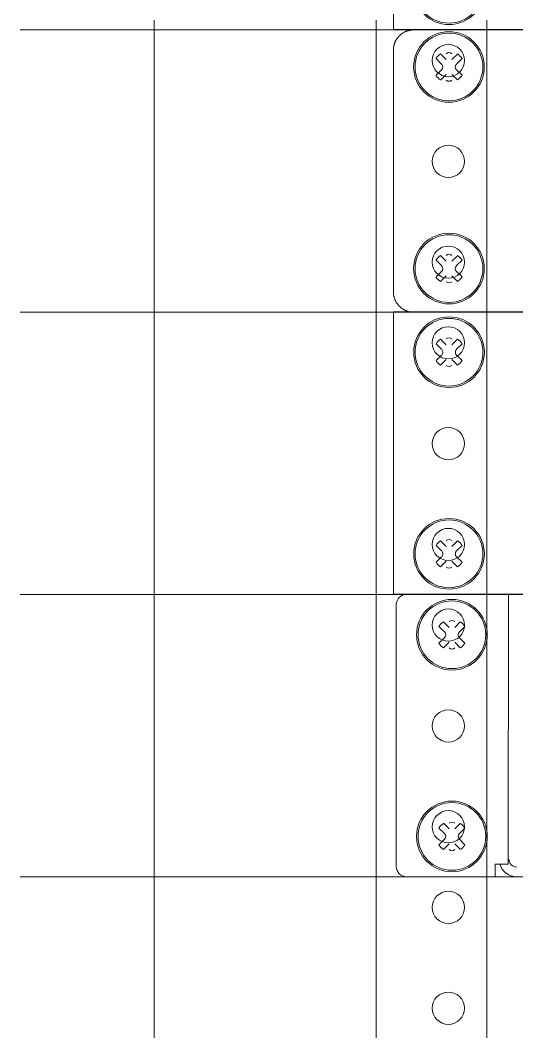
# Model space of a CAD drawing. Header units: millimetres. Extents: x -71336 to -33468, y -26189 to 22712.
# Drawn here: x -34597.8 to -34519.7, y -12566.6 to -12407.3 of the extents above; entities that cross this region are included whole.
import ezdxf

# ---------------------------------------------------------------- set-up
doc = ezdxf.new("R2010")
doc.units = ezdxf.units.MM
doc.layers.add('SC - Equipment', color=7, linetype='Continuous', lineweight=13)
doc.layers.add('SC - Rack Layout - U-guides and centreline', color=5, linetype='Continuous', lineweight=13, plot=False)
doc.styles.add('ARIAL', font='arial.ttf')

# ---------------------------------------------------------------- blocks, each defined once
blk = doc.blocks.new('*U240')
at = {"layer": 'SC - Rack Layout - U-guides and centreline', "ltscale": 5}
blk.add_lwpolyline([(-300, 0), (300, 0)], dxfattribs=at)
blk = doc.blocks.new('*U241')
at = {"layer": 'SC - Rack Layout - U-guides and centreline', "color": 0, "linetype": 'ByBlock', "lineweight": -2, "transparency": 16777216}
for p in [(0, 844.55), (0, 800.1), (0, 755.65), (0, 711.2)]:
    blk.add_blockref('*U240', p, dxfattribs=at)
blk = doc.blocks.new('*U270')
at = {"layer": 'SC - Equipment'}
for p, q in [((-279.3873, 896.874), (-279.3873, 852.424)), ((-244.4623, 852.424), (-244.4623, 896.874)), ((-227.076, 896.874), (-227.076, 852.424)), ((-279.3873, 852.424), (-279.3873, 807.974)), ((-244.4623, 807.974), (-244.4623, 852.424)), ((-227.076, 852.424), (-227.076, 807.974)), ((-279.3873, 807.974), (-279.3873, 763.524)), ((-244.4623, 763.524), (-244.4623, 807.974)), ((-227.076, 807.974), (-227.076, 763.524)), ((-279.3873, 763.524), (-279.3873, 719.074)), ((-244.4623, 719.074), (-244.4623, 763.524)), ((-227.076, 763.524), (-227.076, 719.074))]:
    blk.add_line(p, q, dxfattribs=at)
for centre in [(-233.11485, 890.524), (-233.11485, 874.649), (-233.11485, 858.774), (-233.11485, 846.074), (-233.11485, 830.199), (-233.11485, 814.324), (-233.11485, 801.624), (-233.11485, 785.749), (-233.11485, 769.874), (-233.11485, 757.174), (-233.11485, 741.299)]:
    blk.add_circle(centre, 2.54, dxfattribs=at)
at = {"ltscale": 5, "style": 'ARIAL', "flags": 1}
blk.add_attdef('UNITS', (470.5, 46), '', height=9.73997, dxfattribs=at)
blk = doc.blocks.new('1U SCREWS - RACK LAYOUT')
at = {"layer": 'SC - Equipment'}
for p, q in [((-232.99, 39.27), (-233.88, 40.16)), ((-231.24, 40.13), (-232.1, 39.27)), ((-233.73, 38.56), (-234.59, 39.42)), ((-230.5, 39.42), (-231.39, 38.56)), ((-233.73, 37.64), (-234.59, 36.78)), ((-232.99, 36.93), (-233.88, 36.04)), ((-231.24, 36.07), (-232.1, 36.93)), ((-230.5, 36.78), (-231.39, 37.64)), ((-232.99, 7.52), (-233.88, 8.41)), ((-231.24, 8.38), (-232.1, 7.52)), ((-233.73, 6.81), (-234.59, 7.67)), ((-230.5, 7.67), (-231.39, 6.81)), ((-233.73, 5.89), (-234.59, 5.03)), ((-232.99, 5.18), (-233.88, 4.29)), ((-231.24, 4.32), (-232.1, 5.18)), ((-230.5, 5.03), (-231.39, 5.89))]:
    blk.add_line(p, q, dxfattribs=at)
for centre, major_axis, start_param, end_param in [((-232.56, 38.1), (5.56, 0), 0, 6.283185), ((-232.56, 38.1), (5.33, 0), 0, 6.283185), ((-232.56, 38.1), (2.44, 0), 2.143456, 2.563819), ((-232.56, 39.73), (0.635, 0), 0.785399, 2.356195), ((-232.56, 38.1), (2.44, 0), 0.57266, 0.993023), ((-234.16, 38.1), (0.635, 0), 5.497788, 7.068584), ((-230.93, 38.1), (0.635, 0), 2.356195, 3.926991), ((-232.56, 38.1), (2.44, 0), 3.719366, 4.139729), ((-232.56, 38.1), (2.44, 0), 5.290163, 5.710525), ((-232.56, 36.47), (0.635, 0), 3.926991, 5.497787), ((-232.56, 6.35), (5.56, 0), 0, 6.283185), ((-232.56, 6.35), (5.33, 0), 0, 6.283185), ((-232.56, 6.35), (2.44, 0), 2.143456, 2.563819), ((-232.56, 7.98), (0.635, 0), 0.785399, 2.356195), ((-232.56, 6.35), (2.44, 0), 0.57266, 0.993023), ((-234.16, 6.35), (0.635, 0), 5.497788, 7.068584), ((-230.93, 6.35), (0.635, 0), 2.356195, 3.926991), ((-232.56, 6.35), (2.44, 0), 3.719366, 4.139729), ((-232.56, 6.35), (2.44, 0), 5.290163, 5.710525), ((-232.56, 4.72), (0.635, 0), 3.926991, 5.497787)]:
    blk.add_ellipse(centre, major_axis=major_axis, ratio=1, start_param=start_param, end_param=end_param, dxfattribs=at)
blk = doc.blocks.new('cisco-cbs350-24p-4x')
at = {"layer": 'SC - Equipment'}
for points in [[(-238.13, 44.45), (-238.22, 44.45), (-238.3, 44.45), (-238.38, 44.44), (-238.46, 44.43), (-238.54, 44.42), (-238.62, 44.41), (-238.7, 44.4), (-238.77, 44.38), (-238.85, 44.37), (-238.93, 44.35), (-239, 44.33), (-239.08, 44.31), (-239.15, 44.28), (-239.22, 44.26), (-239.3, 44.23), (-239.37, 44.2), (-239.44, 44.17), (-239.51, 44.13), (-239.58, 44.1), (-239.65, 44.06), (-239.78, 43.99), (-239.91, 43.9), (-240.03, 43.81), (-240.15, 43.72), (-240.27, 43.62), (-240.38, 43.51), (-240.48, 43.4), (-240.58, 43.29), (-240.68, 43.16), (-240.77, 43.04), (-240.85, 42.91), (-240.92, 42.78), (-240.96, 42.71), (-241, 42.64), (-241.03, 42.57), (-241.06, 42.5), (-241.09, 42.42), (-241.12, 42.35), (-241.14, 42.28), (-241.17, 42.2), (-241.19, 42.13), (-241.21, 42.05), (-241.23, 41.97), (-241.24, 41.9), (-241.26, 41.82), (-241.27, 41.74), (-241.28, 41.66), (-241.29, 41.58), (-241.3, 41.5), (-241.3, 41.42), (-241.31, 41.33), (-241.31, 41.25)], [(-241.31, 3.2), (-241.31, 3.12), (-241.3, 3.03), (-241.3, 2.95), (-241.29, 2.87), (-241.28, 2.79), (-241.27, 2.71), (-241.26, 2.63), (-241.24, 2.55), (-241.23, 2.48), (-241.21, 2.4), (-241.19, 2.32), (-241.17, 2.25), (-241.14, 2.17), (-241.12, 2.1), (-241.09, 2.03), (-241.06, 1.95), (-241.03, 1.88), (-241, 1.81), (-240.96, 1.74), (-240.92, 1.67), (-240.85, 1.54), (-240.77, 1.41), (-240.68, 1.29), (-240.58, 1.16), (-240.48, 1.05), (-240.38, 0.94), (-240.27, 0.83), (-240.15, 0.73), (-240.03, 0.64), (-239.91, 0.55), (-239.78, 0.46), (-239.65, 0.39), (-239.58, 0.35), (-239.51, 0.32), (-239.44, 0.28), (-239.37, 0.25), (-239.3, 0.22), (-239.22, 0.19), (-239.15, 0.17), (-239.08, 0.14), (-239, 0.12), (-238.93, 0.1), (-238.85, 0.08), (-238.77, 0.07), (-238.7, 0.05), (-238.62, 0.04), (-238.54, 0.03), (-238.46, 0.02), (-238.38, 0.01), (-238.3, 0), (-238.22, 0), (-238.13, 0)]]:
    blk.add_lwpolyline(points, dxfattribs=at)
at = {"layer": 'SC - Equipment', "flags": 128}
for points in [[(238.12, 44.45), (-238.13, 44.45)], [(-241.31, 41.25), (-241.31, 3.2)], [(-238.13, 0), (238.12, 0)]]:
    blk.add_lwpolyline(points, dxfattribs=at)
at = {"layer": 'SC - Equipment'}
blk.add_blockref('1U SCREWS - RACK LAYOUT', (-0.01, 0.52), dxfattribs=at)
blk = doc.blocks.new('1U BRUSH PLATE - RACK LAYOUT')
at = {"layer": 'SC - Equipment'}
for p, q in [((-241.3, 0.05), (-241.3, 44.5)), ((-241.3, 44.5), (241.3, 44.5)), ((-232.99, 39.32), (-233.88, 40.21)), ((-231.24, 40.18), (-232.1, 39.32)), ((-233.73, 38.61), (-234.59, 39.47)), ((-230.5, 39.47), (-231.39, 38.61)), ((-233.73, 37.69), (-234.59, 36.83)), ((-232.99, 36.98), (-233.88, 36.09)), ((-231.24, 36.12), (-232.1, 36.98)), ((-230.5, 36.83), (-231.39, 37.69)), ((-232.99, 7.57), (-233.88, 8.46)), ((-231.24, 8.43), (-232.1, 7.57)), ((-233.73, 6.86), (-234.59, 7.72)), ((-230.5, 7.72), (-231.39, 6.86)), ((-233.73, 5.94), (-234.59, 5.08)), ((-232.99, 5.23), (-233.88, 4.34)), ((-231.24, 4.37), (-232.1, 5.23)), ((-230.5, 5.08), (-231.39, 5.94)), ((241.3, 0.05), (-241.3, 0.05))]:
    blk.add_line(p, q, dxfattribs=at)
for centre, major_axis, start_param, end_param in [((-232.56, 38.15), (5.56, 0), 0, 6.283185), ((-232.56, 38.15), (5.33, 0), 0, 6.283185), ((-232.56, 38.15), (2.44, 0), 2.143456, 2.563819), ((-232.56, 39.78), (0.635, 0), 0.785399, 2.356195), ((-232.56, 38.15), (2.44, 0), 0.57266, 0.993023), ((-234.16, 38.15), (0.635, 0), 5.497788, 7.068584), ((-230.93, 38.15), (0.635, 0), 2.356195, 3.926991), ((-232.56, 38.15), (2.44, 0), 3.719366, 4.139729), ((-232.56, 38.15), (2.44, 0), 5.290163, 5.710525), ((-232.56, 36.52), (0.635, 0), 3.926991, 5.497787), ((-232.56, 6.4), (5.56, 0), 0, 6.283185), ((-232.56, 6.4), (5.33, 0), 0, 6.283185), ((-232.56, 6.4), (2.44, 0), 2.143456, 2.563819), ((-232.56, 8.03), (0.635, 0), 0.785399, 2.356195), ((-232.56, 6.4), (2.44, 0), 0.57266, 0.993023), ((-234.16, 6.4), (0.635, 0), 5.497788, 7.068584), ((-230.93, 6.4), (0.635, 0), 2.356195, 3.926991), ((-232.56, 6.4), (2.44, 0), 3.719366, 4.139729), ((-232.56, 6.4), (2.44, 0), 5.290163, 5.710525), ((-232.56, 4.77), (0.635, 0), 3.926991, 5.497787)]:
    blk.add_ellipse(centre, major_axis=major_axis, ratio=1, start_param=start_param, end_param=end_param, dxfattribs=at)
blk = doc.blocks.new('1U RACK SHELF - RACK LAYOUT')
at = {"layer": 'SC - Equipment', "flags": 128}
for points in [[(-239.7, 44.45, 0.414214), (-241.3, 42.85)], [(-241.3, 1.59, 0.414214), (-239.7, 0)], [(-225.02, 2, 0.334713), (-222.36, 0)], [(-223.6, 2.77, 0.414214), (-222.36, 1.52)]]:
    blk.add_lwpolyline(points, format="xyb", dxfattribs=at)
for points in [[(-223.64, 44.45), (-239.7, 44.45)], [(-223.69, 2), (-223.64, 44.45)], [(-241.3, 42.85), (-241.3, 1.59)], [(-232.99, 39.27), (-233.88, 40.16)], [(-231.24, 40.13), (-232.1, 39.27)], [(-233.73, 38.56), (-234.59, 39.42)], [(-230.5, 39.42), (-231.39, 38.56)], [(-233.73, 37.64), (-234.59, 36.78)], [(-232.99, 36.93), (-233.88, 36.04)], [(-231.24, 36.07), (-232.1, 36.93)], [(-230.5, 36.78), (-231.39, 37.64)], [(-232.99, 7.52), (-233.88, 8.41)], [(-231.24, 8.38), (-232.1, 7.52)], [(-233.73, 6.81), (-234.59, 7.67)], [(-230.5, 7.67), (-231.39, 6.81)], [(-233.73, 5.89), (-234.59, 5.03)], [(-232.99, 5.18), (-233.88, 4.29)], [(-231.24, 4.32), (-232.1, 5.18)], [(-230.5, 5.03), (-231.39, 5.89)], [(-225.77, 2), (-223.69, 2)], [(-225.77, 0), (-225.77, 2)], [(-223.69, 2.77), (-223.6, 2.77)], [(-239.7, 0), (-225.77, 0)]]:
    blk.add_lwpolyline(points, dxfattribs=at)
at = {"layer": 'SC - Equipment'}
for centre, major_axis, start_param, end_param in [((-232.56, 38.1), (5.56, 0), 0, 6.283185), ((-232.56, 38.1), (5.33, 0), 0, 6.283185), ((-232.56, 38.1), (2.44, 0), 2.143456, 2.563819), ((-232.56, 39.72), (0.635, 0), 0.785399, 2.356195), ((-232.56, 38.1), (2.44, 0), 0.57266, 0.993023), ((-234.16, 38.1), (0.635, 0), 5.497788, 7.068584), ((-230.93, 38.1), (0.635, 0), 2.356195, 3.926991), ((-232.56, 38.1), (2.44, 0), 3.719366, 4.139729), ((-232.56, 38.1), (2.44, 0), 5.290163, 5.710525), ((-232.56, 36.47), (0.635, 0), 3.926991, 5.497787), ((-232.56, 6.35), (5.56, 0), 0, 6.283185), ((-232.56, 6.35), (5.33, 0), 0, 6.283185), ((-232.56, 6.35), (2.44, 0), 2.143456, 2.563819), ((-232.56, 7.97), (0.635, 0), 0.785399, 2.356195), ((-232.56, 6.35), (2.44, 0), 0.57266, 0.993023), ((-234.16, 6.35), (0.635, 0), 5.497788, 7.068584), ((-230.93, 6.35), (0.635, 0), 2.356195, 3.926991), ((-232.56, 6.35), (2.44, 0), 3.719366, 4.139729), ((-232.56, 6.35), (2.44, 0), 5.290163, 5.710525), ((-232.56, 4.72), (0.635, 0), 3.926991, 5.497787)]:
    blk.add_ellipse(centre, major_axis=major_axis, ratio=1, start_param=start_param, end_param=end_param, dxfattribs=at)

msp = doc.modelspace()

# ---------------------------------------------------------------- block references
msp.add_blockref('cisco-cbs350-24p-4x', (-34297.756, -12453.267))
at = {"layer": 'SC - Equipment'}
msp.add_blockref('*U270', (-34297.305, -13304.167), dxfattribs=at)
at = {"layer": 'SC - Equipment', "ltscale": 5}
for p in [(-34297.756, -12408.817), (-34297.756, -12497.717)]:
    msp.add_blockref('1U BRUSH PLATE - RACK LAYOUT', p, dxfattribs=at)
at = {"layer": 'SC - Rack Layout - U-guides and centreline'}
msp.add_blockref('*U241', (-34297.756, -13253.367), dxfattribs=at)

# ---------------------------------------------------------------- next in the draw order: block references
msp.add_blockref('1U RACK SHELF - RACK LAYOUT', (-34297.305, -12542.165))

doc.saveas('drawing.dxf')
